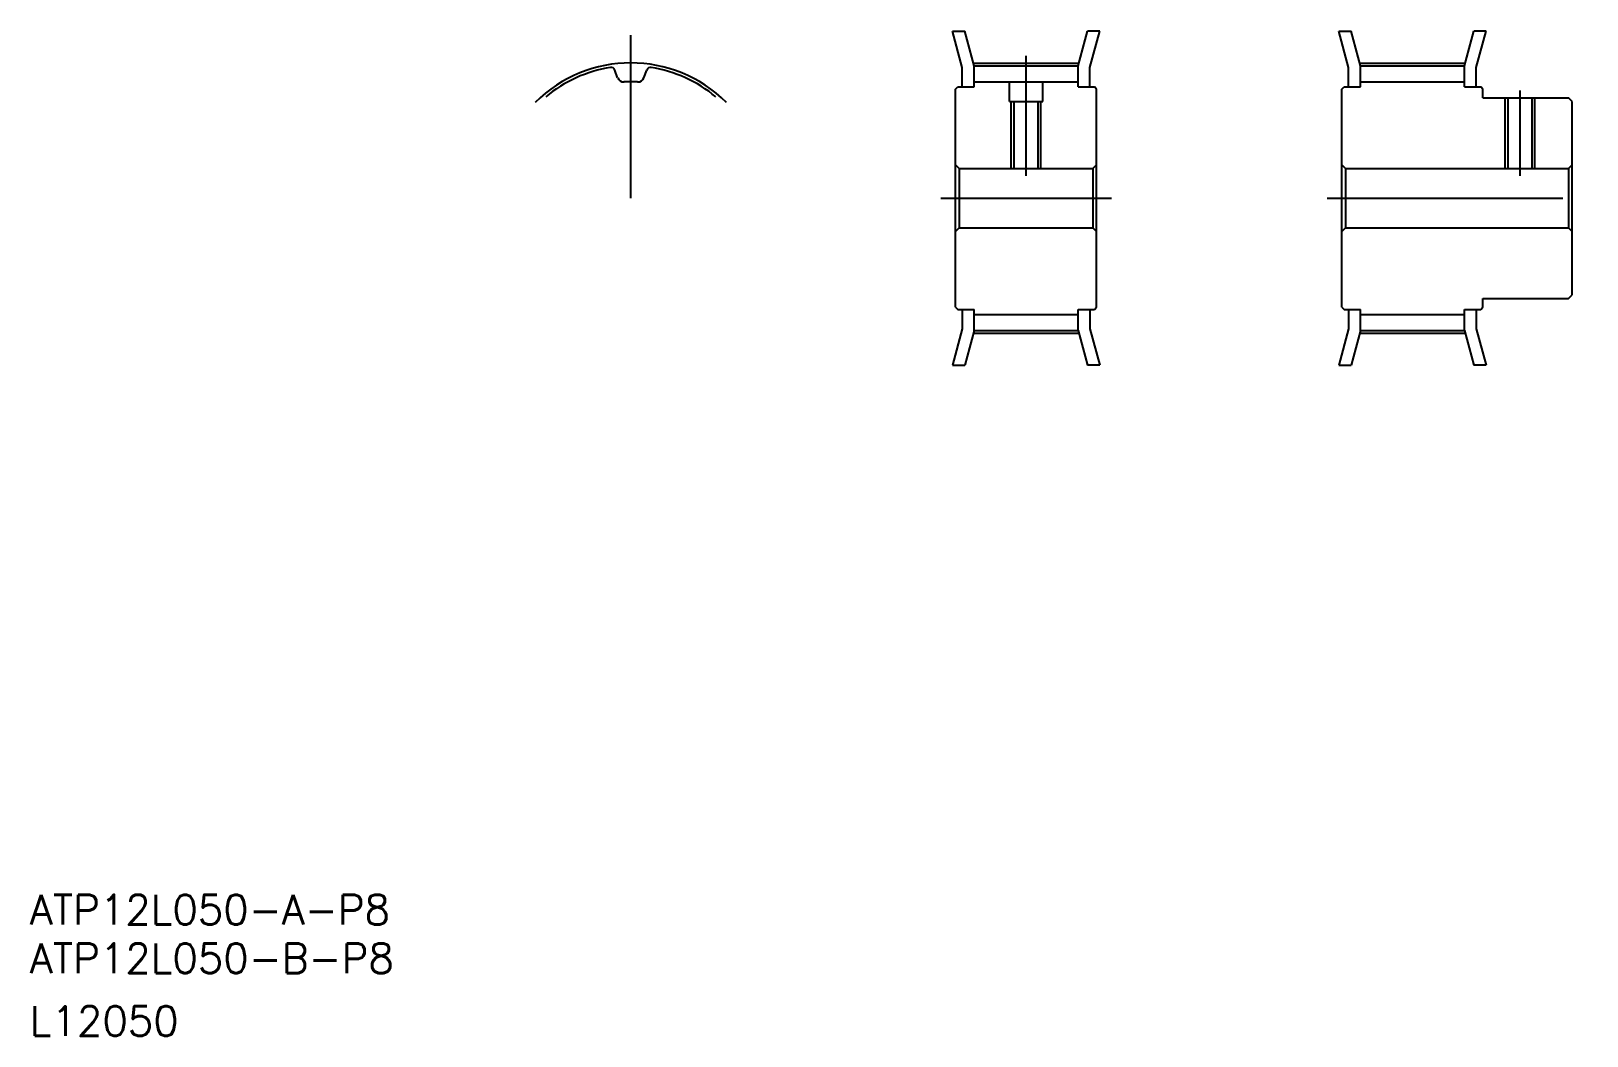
# Model space of a CAD drawing. Extents: x 10 to 220, y 10 to 145.
import ezdxf

# ---------------------------------------------------------------- set-up
doc = ezdxf.new("R2010")
doc.units = 0
doc.linetypes.add('CENTER', pattern=[50.8, 31.75, -6.35, 6.35, -6.35])
doc.linetypes.add('DASHED', pattern=[19.05, 12.7, -6.35])
doc.layers.get('0').update_dxf_attribs({"linetype": 'CONTINUOUS'})
doc.layers.add('CENTER', color=1, linetype='CENTER')
doc.styles.get("Standard").update_dxf_attribs({"font": 'txt', "bigfont": 'BIGFONT'})

msp = doc.modelspace()

# ---------------------------------------------------------------- linework, layer by layer
at = {"color": 7, "linetype": 'CONTINUOUS'}
for p, q in [((135.6, 140.43), (134.28, 145.33)), ((134.28, 145.33), (135.94, 145.33)), ((137.2, 140.64), (135.94, 145.33)), ((151.2, 140.64), (152.45, 145.33)), ((154.11, 145.33), (152.45, 145.33)), ((152.8, 140.43), (154.11, 145.33)), ((187.64, 140.43), (186.32, 145.33)), ((186.32, 145.33), (187.98, 145.33)), ((189.24, 140.64), (187.98, 145.33)), ((203.24, 140.64), (204.49, 145.33)), ((206.15, 145.33), (204.49, 145.33)), ((204.84, 140.43), (206.15, 145.33)), ((135.6, 137.83), (135.6, 140.43)), ((137.2, 140.64), (151.2, 140.64)), ((137.2, 137.83), (137.2, 140.64)), ((151.2, 137.83), (151.2, 140.64)), ((152.8, 137.83), (152.8, 140.43)), ((187.64, 137.83), (187.64, 140.43)), ((189.24, 140.64), (203.24, 140.64)), ((189.24, 137.83), (189.24, 140.64)), ((203.24, 137.83), (203.24, 140.64)), ((204.84, 137.83), (204.84, 140.43)), ((89.18, 139.05), (88.8, 140.09)), ((92.72, 139.05), (93.1, 140.09)), ((137.2, 138.51), (151.2, 138.51)), ((189.24, 138.51), (203.24, 138.51)), ((134.7, 137.53), (135, 137.83)), ((134.7, 108.13), (134.7, 137.53)), ((135, 137.83), (137.2, 137.83)), ((151.2, 137.83), (153.4, 137.83)), ((153.7, 137.53), (153.4, 137.83)), ((153.7, 108.13), (153.7, 137.53)), ((186.74, 137.53), (187.04, 137.83)), ((186.74, 108.13), (186.74, 137.53)), ((187.04, 137.83), (189.24, 137.83)), ((203.24, 137.83), (205.44, 137.83)), ((205.74, 137.53), (205.44, 137.83)), ((205.74, 136.33), (205.74, 137.53)), ((205.74, 136.33), (217.24, 136.33)), ((217.74, 135.83), (217.24, 136.33)), ((217.74, 109.83), (217.74, 135.83)), ((134.7, 127.33), (135.2, 126.83)), ((135.2, 126.83), (153.2, 126.83)), ((135.2, 126.83), (135.2, 118.83)), ((153.7, 127.33), (153.2, 126.83)), ((153.2, 126.83), (153.2, 118.83)), ((186.74, 127.33), (187.24, 126.83)), ((187.24, 126.83), (217.24, 126.83)), ((187.24, 126.83), (187.24, 118.83)), ((217.24, 126.83), (217.74, 127.33)), ((217.24, 126.83), (217.24, 118.83)), ((134.7, 118.33), (135.2, 118.83)), ((135.2, 118.83), (153.2, 118.83)), ((153.7, 118.33), (153.2, 118.83)), ((186.74, 118.33), (187.24, 118.83)), ((187.24, 118.83), (217.24, 118.83)), ((194.74, 118.83), (194.74, 118.83)), ((202.24, 118.83), (202.24, 118.83)), ((217.24, 118.83), (217.74, 118.33)), ((205.74, 109.33), (217.24, 109.33)), ((205.74, 108.13), (205.74, 109.33)), ((217.24, 109.33), (217.74, 109.83)), ((134.7, 108.13), (135, 107.83)), ((135, 107.83), (137.2, 107.83)), ((135.6, 107.83), (135.6, 105.23)), ((137.2, 105.02), (137.2, 107.83)), ((137.2, 107.15), (151.2, 107.15)), ((151.2, 107.83), (153.4, 107.83)), ((151.2, 105.02), (151.2, 107.83)), ((152.8, 107.83), (152.8, 105.23)), ((153.4, 107.83), (153.7, 108.13)), ((186.74, 108.13), (187.04, 107.83)), ((187.04, 107.83), (189.24, 107.83)), ((187.64, 107.83), (187.64, 105.23)), ((189.24, 105.02), (189.24, 107.83)), ((189.24, 107.15), (203.24, 107.15)), ((203.24, 107.83), (205.44, 107.83)), ((203.24, 105.02), (203.24, 107.83)), ((204.84, 107.83), (204.84, 105.23)), ((205.44, 107.83), (205.74, 108.13)), ((135.6, 105.23), (134.28, 100.33)), ((137.2, 105.02), (135.94, 100.33)), ((137.2, 105.02), (151.2, 105.02)), ((151.2, 105.02), (152.45, 100.33)), ((152.8, 105.23), (154.11, 100.33)), ((187.64, 105.23), (186.32, 100.33)), ((189.24, 105.02), (187.98, 100.33)), ((189.24, 105.02), (203.24, 105.02)), ((203.24, 105.02), (204.49, 100.33)), ((204.84, 105.23), (206.15, 100.33)), ((134.28, 100.33), (135.94, 100.33)), ((154.11, 100.33), (152.45, 100.33)), ((186.32, 100.33), (187.98, 100.33)), ((206.15, 100.33), (204.49, 100.33))]:
    msp.add_line(p, q, dxfattribs=at)
at = {"color": 3, "linetype": 'DASHED'}
for p, q in [((141.95, 135.83), (141.95, 138.51)), ((146.45, 135.83), (146.45, 138.51)), ((208.74, 126.83), (208.74, 136.33)), ((209.12, 126.83), (209.12, 136.33)), ((212.36, 126.83), (212.36, 136.33)), ((212.74, 126.83), (212.74, 136.33)), ((141.95, 135.83), (146.45, 135.83)), ((142.2, 126.83), (142.2, 135.83)), ((142.58, 126.83), (142.58, 135.83)), ((145.82, 126.83), (145.82, 135.83)), ((146.2, 126.83), (146.2, 135.83))]:
    msp.add_line(p, q, dxfattribs=at)
at = {"color": 7, "linetype": 'CONTINUOUS'}
for centre, radius, start, end in [((90.95, 122.83), 17.81, 98.8212, 130), ((88.3, 139.91), 0.53, 20, 98.8212), ((93.6, 139.91), 0.53, 81.1788, 160), ((90.95, 122.83), 17.81, 50, 81.1788), ((89.99, 139.34), 0.86, 200, 273.3465), ((90.95, 122.83), 15.68, 86.6535, 93.3465), ((91.92, 139.34), 0.86, 266.6535, 340)]:
    msp.add_arc(centre, radius, start, end, dxfattribs=at)
at = {"layer": 'CENTER', "color": 1, "linetype": 'CENTER'}
for p, q in [((90.95, 122.83), (90.95, 144.77)), ((137.2, 141.02), (151.2, 141.02)), ((144.2, 125.83), (144.2, 142.02)), ((189.24, 141.02), (203.24, 141.02)), ((210.74, 125.83), (210.74, 137.33)), ((132.7, 122.83), (155.7, 122.83)), ((184.74, 122.83), (219.74, 122.83)), ((137.2, 104.64), (151.2, 104.64)), ((189.24, 104.64), (203.24, 104.64))]:
    msp.add_line(p, q, dxfattribs=at)
msp.add_arc((90.95, 122.83), 18.22, 45, 135, dxfattribs=at)

# ---------------------------------------------------------------- texts
at = {"color": 7, "linetype": 'CONTINUOUS'}
for s, p in [('ATP12L050-A-P8', (10, 25)), ('ATP12L050-B-P8', (10, 18.46)), ('L12050', (10, 10))]:
    msp.add_text(s, height=4, dxfattribs=at).set_placement(p)

doc.saveas('drawing.dxf')
